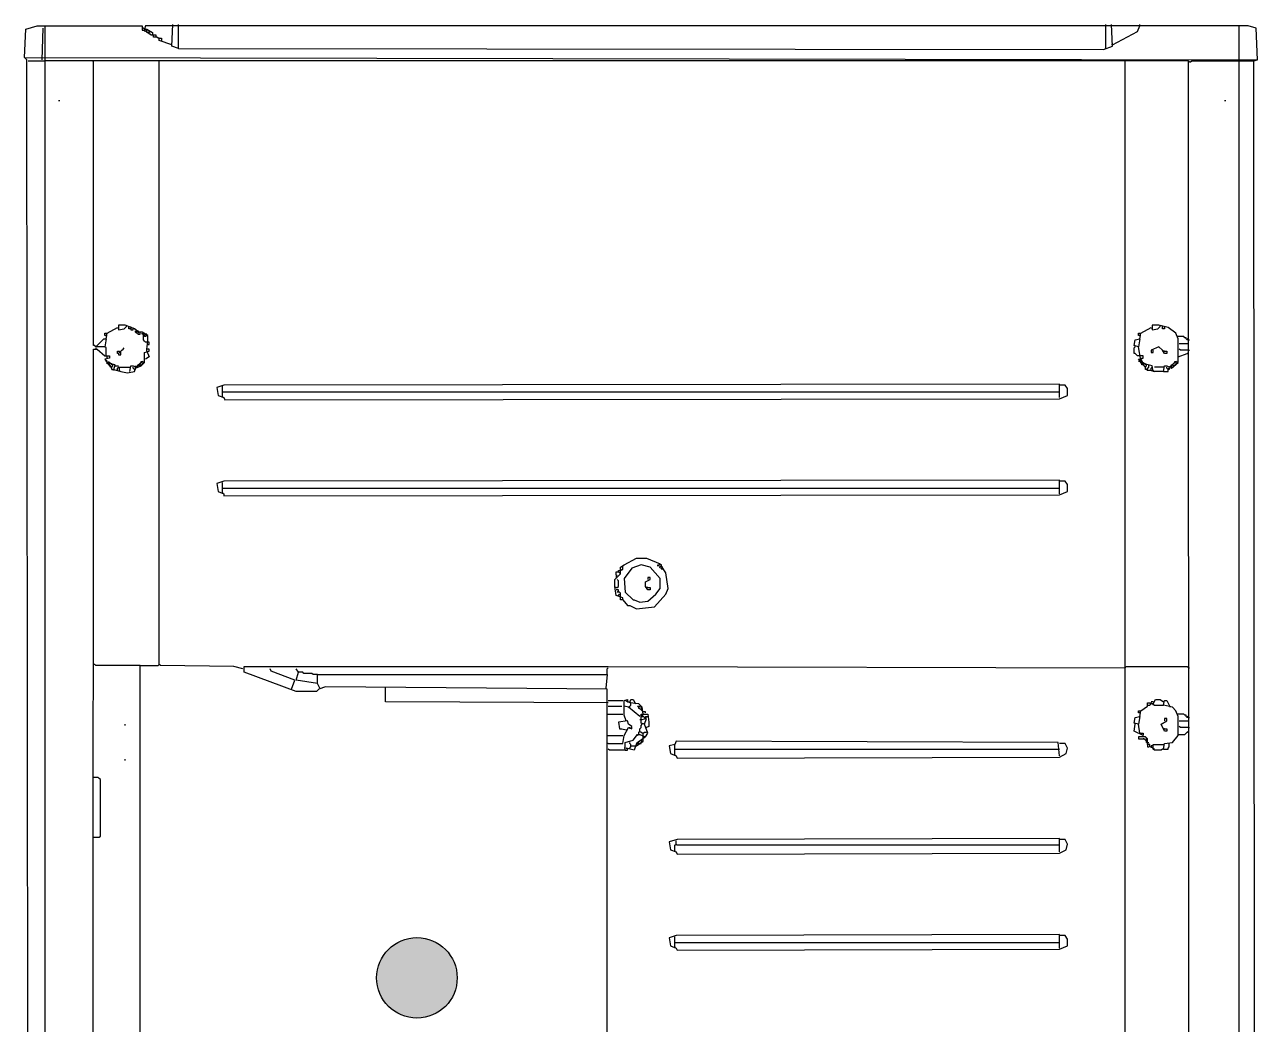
# Model space of a CAD drawing. Extents: x 3792242 to 5145247, y -1546315 to -1031918.
# Drawn here: x 3991675 to 3992445, y -1521044 to -1520419 of the extents above; entities that cross this region are included whole.
import ezdxf

# ---------------------------------------------------------------- set-up
doc = ezdxf.new("R2010")
doc.units = 0
doc.header["$MEASUREMENT"] = 0
doc.layers.add('ZZ-chladenie', color=133, linetype='CONTINUOUS')

msp = doc.modelspace()

# ---------------------------------------------------------------- hatches: boundary and pattern name
at = {"layer": 'ZZ-chladenie'}
h = msp.add_hatch(color=256, dxfattribs=at)
h.dxf.hatch_style = 1
h.paths.add_polyline_path([(3991945.13, -1521014.633, 1), (3991894.815, -1521014.633, 1)])

# ---------------------------------------------------------------- linework, layer by layer
for p, q in [((3991675.078, -1520439.647), (3991675.784, -1520421.996)), ((3991675.784, -1520421.996), (3991682.845, -1520419.877)), ((3991682.845, -1520419.877), (3991748.508, -1520419.877)), ((3991685.93, -1520441.059), (3991686.635, -1520421.289)), ((3991687.787, -1522107.345), (3991687.787, -1520419.877)), ((3991748.508, -1520419.877), (3991748.508, -1520422.701)), ((3991749.214, -1520421.289), (3991748.508, -1520421.289)), ((3991748.508, -1520422.701), (3991749.92, -1520422.701)), ((3991749.92, -1520421.996), (3991749.214, -1520421.289)), ((3991750.626, -1520419.877), (3991749.92, -1520421.996)), ((3991749.92, -1520421.996), (3991751.332, -1520421.996)), ((3991749.92, -1520422.701), (3991749.92, -1520423.408)), ((3991749.92, -1520422.701), (3991754.156, -1520425.526)), ((3992439.028, -1520419.877), (3991750.626, -1520419.877)), ((3991751.332, -1520421.996), (3991754.862, -1520424.114)), ((3991751.332, -1520423.408), (3991751.332, -1520422.701)), ((3991751.332, -1520424.114), (3991751.332, -1520423.408)), ((3991752.038, -1520424.114), (3991751.332, -1520424.114)), ((3991752.038, -1520424.114), (3991752.744, -1520423.408)), ((3991752.744, -1520423.408), (3991753.45, -1520424.114)), ((3991753.45, -1520424.82), (3991753.45, -1520425.526)), ((3991754.156, -1520425.526), (3991756.981, -1520425.526)), ((3991754.862, -1520424.114), (3991754.862, -1520425.526)), ((3991755.568, -1520426.938), (3991755.568, -1520425.526)), ((3991756.981, -1520425.526), (3991756.981, -1520426.938)), ((3991766.865, -1520432.587), (3991767.572, -1520419.172)), ((3991771.101, -1520433.999), (3991771.101, -1520419.172)), ((3992350.066, -1520433.999), (3992350.066, -1520419.172)), ((3992354.302, -1520432.587), (3992353.596, -1520419.172)), ((3992354.302, -1520431.88), (3992369.835, -1520423.408)), ((3992369.835, -1520423.408), (3992371.247, -1520419.877)), ((3992371.247, -1520419.877), (3992371.247, -1520419.172)), ((3992433.38, -1521486.018), (3992433.38, -1520419.877)), ((3992443.971, -1520421.289), (3992439.028, -1520419.877)), ((3992444.677, -1520441.059), (3992443.971, -1520421.289)), ((3991756.981, -1520426.938), (3991755.568, -1520426.938)), ((3991757.687, -1520426.938), (3991756.981, -1520426.938)), ((3991758.393, -1520427.644), (3991757.687, -1520426.938)), ((3991759.099, -1520427.644), (3991758.393, -1520427.644)), ((3991759.099, -1520429.056), (3991759.099, -1520427.644)), ((3991759.099, -1520427.644), (3991760.511, -1520427.644)), ((3991766.865, -1520431.88), (3991759.099, -1520429.056)), ((3991760.511, -1520427.644), (3991760.511, -1520429.056)), ((3991771.101, -1520433.999), (3991766.865, -1520432.587)), ((3992348.654, -1520434.704), (3992354.302, -1520432.587)), ((3992354.302, -1520431.88), (3992353.596, -1520431.175)), ((3991676.491, -1520441.059), (3991675.078, -1520439.647)), ((3991675.078, -1520439.647), (3992444.677, -1520441.059)), ((3991771.101, -1520433.999), (3992348.654, -1520434.704)), ((3991677.903, -1522106.639), (3991676.491, -1520441.059)), ((3991677.196, -1520441.765), (3991687.787, -1520441.765)), ((3992401.608, -1520441.765), (3991687.787, -1520441.765)), ((3991718.147, -1520442.471), (3991717.442, -1520441.765)), ((3991718.147, -1520619.691), (3991718.147, -1520442.471)), ((3991759.099, -1520818.797), (3991759.099, -1520441.765)), ((3992362.069, -1522007.085), (3992362.069, -1520441.765)), ((3992402.313, -1521864.463), (3992401.608, -1520441.765)), ((3992402.313, -1520442.471), (3992401.608, -1520442.471)), ((3992402.313, -1520442.471), (3992403.02, -1520442.471)), ((3992403.02, -1520442.471), (3992403.725, -1520441.765)), ((3992403.725, -1520441.765), (3992433.38, -1520441.765)), ((3992433.38, -1520441.765), (3992442.559, -1520441.765)), ((3992442.559, -1520441.765), (3992444.677, -1520441.059)), ((3992443.264, -1521974.607), (3992442.559, -1520441.765)), ((3991696.26, -1520466.477), (3991696.966, -1520466.477)), ((3992424.201, -1520466.477), (3992424.907, -1520466.477)), ((3991726.62, -1520611.924), (3991732.975, -1520608.394)), ((3991732.975, -1520608.394), (3991733.681, -1520609.1)), ((3991737.917, -1520606.982), (3991733.681, -1520606.982)), ((3991733.681, -1520606.982), (3991733.681, -1520609.806)), ((3991733.681, -1520609.806), (3991737.211, -1520609.1)), ((3991737.211, -1520609.1), (3991738.624, -1520607.688)), ((3991743.565, -1520609.1), (3991737.917, -1520606.982)), ((3991738.624, -1520607.688), (3991738.624, -1520606.982)), ((3991740.036, -1520609.1), (3991740.036, -1520607.688)), ((3991741.448, -1520609.1), (3991740.036, -1520609.1)), ((3991741.448, -1520608.394), (3991741.448, -1520607.688)), ((3991741.448, -1520608.394), (3991741.448, -1520609.1)), ((3991741.448, -1520609.1), (3991741.448, -1520609.806)), ((3991741.448, -1520609.806), (3991742.86, -1520609.806)), ((3991742.86, -1520609.1), (3991742.86, -1520608.394)), ((3991742.86, -1520609.806), (3991742.86, -1520609.1)), ((3991746.39, -1520611.218), (3991743.565, -1520609.1)), ((3991744.272, -1520609.806), (3991744.272, -1520609.1)), ((3992371.953, -1520611.924), (3992378.307, -1520608.394)), ((3992378.307, -1520608.394), (3992379.014, -1520609.1)), ((3992383.25, -1520606.982), (3992379.014, -1520606.982)), ((3992379.014, -1520606.982), (3992379.014, -1520609.806)), ((3992379.014, -1520609.806), (3992382.544, -1520609.1)), ((3992382.544, -1520609.1), (3992383.956, -1520607.688)), ((3992388.898, -1520608.394), (3992383.25, -1520606.982)), ((3992383.956, -1520607.688), (3992383.956, -1520606.982)), ((3992385.368, -1520609.1), (3992385.368, -1520607.688)), ((3992386.78, -1520609.1), (3992385.368, -1520609.1)), ((3992386.78, -1520608.394), (3992386.78, -1520607.688)), ((3992386.78, -1520608.394), (3992386.78, -1520609.1)), ((3992393.841, -1520611.924), (3992388.898, -1520608.394)), ((3991719.56, -1520620.397), (3991724.502, -1520615.454)), ((3991724.502, -1520615.454), (3991725.914, -1520615.454)), ((3991725.208, -1520613.336), (3991725.208, -1520611.924)), ((3991725.208, -1520611.924), (3991726.62, -1520611.924)), ((3991725.914, -1520613.336), (3991725.208, -1520613.336)), ((3991725.914, -1520615.454), (3991725.208, -1520620.397)), ((3991725.914, -1520615.454), (3991726.62, -1520611.924)), ((3991725.914, -1520613.336), (3991726.62, -1520613.336)), ((3991744.272, -1520611.218), (3991744.272, -1520610.512)), ((3991744.272, -1520610.512), (3991744.978, -1520611.218)), ((3991744.978, -1520611.924), (3991744.272, -1520611.218)), ((3991744.978, -1520611.218), (3991745.684, -1520610.512)), ((3991744.978, -1520611.218), (3991745.684, -1520611.924)), ((3991745.684, -1520611.924), (3991744.978, -1520611.924)), ((3991745.684, -1520610.512), (3991746.39, -1520611.218)), ((3991745.684, -1520611.924), (3991746.39, -1520611.218)), ((3991745.684, -1520611.924), (3991745.684, -1520612.63)), ((3991745.684, -1520612.63), (3991747.096, -1520612.63)), ((3991747.096, -1520611.218), (3991746.39, -1520611.218)), ((3991748.508, -1520611.218), (3991746.39, -1520611.218)), ((3991747.096, -1520611.924), (3991747.096, -1520611.218)), ((3991747.096, -1520612.63), (3991747.096, -1520611.924)), ((3991752.038, -1520613.336), (3991748.508, -1520611.218)), ((3991748.508, -1520612.63), (3991748.508, -1520611.924)), ((3991748.508, -1520611.924), (3991749.214, -1520612.63)), ((3991749.214, -1520612.63), (3991748.508, -1520612.63)), ((3991749.214, -1520612.63), (3991749.92, -1520611.924)), ((3991749.214, -1520616.16), (3991749.214, -1520612.63)), ((3991749.92, -1520616.866), (3991749.214, -1520616.16)), ((3991749.92, -1520611.924), (3991750.626, -1520612.63)), ((3991749.92, -1520613.336), (3991750.626, -1520612.63)), ((3991749.92, -1520614.042), (3991749.92, -1520613.336)), ((3991750.626, -1520614.042), (3991749.92, -1520614.042)), ((3991750.626, -1520617.572), (3991749.92, -1520616.866)), ((3991751.332, -1520612.63), (3991750.626, -1520612.63)), ((3991751.332, -1520613.336), (3991750.626, -1520614.042)), ((3991751.332, -1520617.572), (3991750.626, -1520617.572)), ((3991751.332, -1520613.336), (3991751.332, -1520612.63)), ((3991751.332, -1520621.809), (3991752.038, -1520616.866)), ((3991752.744, -1520617.572), (3991751.332, -1520617.572)), ((3991752.038, -1520616.866), (3991752.038, -1520613.336)), ((3991752.744, -1520618.985), (3991752.744, -1520617.572)), ((3992367.717, -1520619.691), (3992368.423, -1520616.16)), ((3992368.423, -1520616.16), (3992371.247, -1520615.454)), ((3992370.541, -1520613.336), (3992370.541, -1520611.924)), ((3992370.541, -1520611.924), (3992371.953, -1520611.924)), ((3992371.247, -1520613.336), (3992370.541, -1520613.336)), ((3992371.247, -1520615.454), (3992370.541, -1520620.397)), ((3992371.247, -1520615.454), (3992371.953, -1520611.924)), ((3992371.247, -1520613.336), (3992371.953, -1520613.336)), ((3992395.253, -1520615.454), (3992393.841, -1520611.924)), ((3992398.784, -1520614.042), (3992394.547, -1520614.042)), ((3992395.253, -1520626.751), (3992395.253, -1520615.454)), ((3992399.489, -1520614.748), (3992398.784, -1520614.042)), ((3992400.196, -1520614.748), (3992399.489, -1520614.748)), ((3992400.196, -1520615.454), (3992400.196, -1520614.748)), ((3992400.901, -1520616.16), (3992400.196, -1520615.454)), ((3992401.608, -1520616.16), (3992400.901, -1520615.454)), ((3992401.608, -1520616.16), (3992400.901, -1520616.16)), ((3992401.608, -1520616.16), (3992402.313, -1520616.16)), ((3991717.442, -1522107.345), (3991718.147, -1520621.809)), ((3991718.854, -1520619.691), (3991718.147, -1520619.691)), ((3991718.147, -1520621.809), (3991720.266, -1520621.809)), ((3991719.56, -1520620.397), (3991718.854, -1520619.691)), ((3991725.208, -1520620.397), (3991719.56, -1520620.397)), ((3991719.56, -1520621.103), (3991719.56, -1520621.809)), ((3991720.266, -1520621.809), (3991725.208, -1520626.045)), ((3991725.914, -1520621.103), (3991725.208, -1520620.397)), ((3991725.914, -1520626.045), (3991725.914, -1520621.103)), ((3991732.975, -1520624.633), (3991732.975, -1520623.221)), ((3991732.975, -1520623.221), (3991734.387, -1520623.221)), ((3991733.681, -1520624.633), (3991732.975, -1520624.633)), ((3991734.387, -1520623.927), (3991733.681, -1520624.633)), ((3991733.681, -1520624.633), (3991733.681, -1520625.339)), ((3991733.681, -1520625.339), (3991735.093, -1520625.339)), ((3991734.387, -1520623.221), (3991734.387, -1520623.927)), ((3991735.093, -1520623.221), (3991735.799, -1520622.515)), ((3991735.093, -1520625.339), (3991735.093, -1520623.221)), ((3991735.799, -1520622.515), (3991736.505, -1520621.809)), ((3991736.505, -1520621.809), (3991737.211, -1520621.103)), ((3991749.92, -1520623.927), (3991752.744, -1520623.221)), ((3991749.92, -1520630.282), (3991749.92, -1520623.927)), ((3991751.332, -1520618.985), (3991752.744, -1520618.985)), ((3991751.332, -1520623.221), (3991751.332, -1520621.809)), ((3991752.744, -1520621.809), (3991751.332, -1520621.809)), ((3991751.332, -1520623.221), (3991752.744, -1520626.751)), ((3991752.744, -1520623.221), (3991752.744, -1520621.809)), ((3992370.541, -1520620.397), (3992367.717, -1520619.691)), ((3992367.717, -1520621.103), (3992368.423, -1520620.397)), ((3992367.717, -1520624.633), (3992367.717, -1520621.103)), ((3992368.423, -1520624.633), (3992367.717, -1520624.633)), ((3992368.423, -1520620.397), (3992368.423, -1520619.691)), ((3992369.129, -1520625.339), (3992368.423, -1520624.633)), ((3992369.835, -1520626.045), (3992369.129, -1520625.339)), ((3992371.953, -1520628.869), (3992370.541, -1520620.397)), ((3992383.25, -1520620.397), (3992378.307, -1520622.515)), ((3992378.307, -1520622.515), (3992378.307, -1520623.927)), ((3992378.307, -1520623.927), (3992379.72, -1520623.927)), ((3992379.72, -1520623.927), (3992379.72, -1520622.515)), ((3992385.368, -1520622.515), (3992383.25, -1520620.397)), ((3992386.78, -1520624.633), (3992385.368, -1520622.515)), ((3992386.78, -1520623.221), (3992386.074, -1520623.221)), ((3992386.78, -1520623.221), (3992388.193, -1520623.221)), ((3992388.193, -1520624.633), (3992386.78, -1520624.633)), ((3992388.193, -1520623.221), (3992388.193, -1520624.633)), ((3992395.253, -1520626.751), (3992400.901, -1520624.633)), ((3992395.959, -1520618.278), (3992401.608, -1520618.278)), ((3992396.665, -1520622.515), (3992395.959, -1520621.809)), ((3992401.608, -1520622.515), (3992396.665, -1520622.515)), ((3992400.901, -1520624.633), (3992401.608, -1520623.927)), ((3992401.608, -1520622.515), (3992402.313, -1520622.515)), ((3991725.208, -1520626.045), (3991728.033, -1520626.045)), ((3991728.033, -1520627.457), (3991725.208, -1520628.163)), ((3991725.208, -1520628.163), (3991728.033, -1520632.399)), ((3991725.914, -1520629.575), (3991726.62, -1520628.869)), ((3991726.62, -1520630.282), (3991725.914, -1520629.575)), ((3991726.62, -1520627.457), (3991726.62, -1520626.045)), ((3991726.62, -1520630.987), (3991726.62, -1520630.282)), ((3991727.326, -1520630.987), (3991726.62, -1520630.987)), ((3991728.738, -1520630.987), (3991727.326, -1520629.575)), ((3991727.326, -1520630.987), (3991728.033, -1520630.282)), ((3991728.033, -1520631.694), (3991727.326, -1520630.987)), ((3991728.033, -1520626.045), (3991728.033, -1520627.457)), ((3991728.033, -1520630.282), (3991728.738, -1520630.987)), ((3991728.738, -1520632.399), (3991728.033, -1520631.694)), ((3991728.033, -1520632.399), (3991728.738, -1520632.399)), ((3991729.445, -1520630.987), (3991728.738, -1520630.987)), ((3991731.562, -1520631.694), (3991728.738, -1520630.987)), ((3991728.738, -1520633.106), (3991728.738, -1520632.399)), ((3991728.738, -1520632.399), (3991729.445, -1520634.518)), ((3991729.445, -1520633.106), (3991728.738, -1520633.106)), ((3991729.445, -1520631.694), (3991729.445, -1520630.987)), ((3991729.445, -1520633.106), (3991730.15, -1520632.399)), ((3991730.15, -1520632.399), (3991730.15, -1520631.694)), ((3991730.857, -1520634.518), (3991731.562, -1520631.694)), ((3991731.562, -1520632.399), (3991733.681, -1520632.399)), ((3991732.975, -1520633.811), (3991733.681, -1520633.106)), ((3991733.681, -1520633.106), (3991740.741, -1520633.106)), ((3991740.741, -1520635.93), (3991741.448, -1520632.399)), ((3991741.448, -1520632.399), (3991742.86, -1520632.399)), ((3991742.86, -1520632.399), (3991744.272, -1520633.106)), ((3991742.86, -1520633.811), (3991742.86, -1520633.106)), ((3991744.272, -1520633.106), (3991748.508, -1520629.575)), ((3991744.272, -1520633.106), (3991744.272, -1520632.399)), ((3991744.272, -1520633.811), (3991747.802, -1520632.399)), ((3991745.684, -1520632.399), (3991745.684, -1520631.694)), ((3991745.684, -1520631.694), (3991746.39, -1520631.694)), ((3991745.684, -1520632.399), (3991745.684, -1520633.106)), ((3991746.39, -1520631.694), (3991747.096, -1520630.987)), ((3991746.39, -1520631.694), (3991747.096, -1520632.399)), ((3991747.096, -1520630.987), (3991747.802, -1520630.282)), ((3991747.096, -1520632.399), (3991747.802, -1520631.694)), ((3991747.802, -1520630.282), (3991747.802, -1520629.575)), ((3991747.802, -1520629.575), (3991748.508, -1520629.575)), ((3991747.802, -1520632.399), (3991749.92, -1520630.282)), ((3991747.802, -1520631.694), (3991748.508, -1520631.694)), ((3991749.214, -1520630.282), (3991748.508, -1520629.575)), ((3991748.508, -1520630.987), (3991749.214, -1520630.282)), ((3991748.508, -1520631.694), (3991748.508, -1520630.987)), ((3991752.744, -1520626.751), (3991750.626, -1520628.163)), ((3992371.247, -1520626.045), (3992369.835, -1520626.045)), ((3992374.777, -1520633.106), (3992370.541, -1520628.163)), ((3992370.541, -1520628.163), (3992371.953, -1520628.163)), ((3992371.247, -1520629.575), (3992370.541, -1520629.575)), ((3992371.953, -1520626.045), (3992371.247, -1520626.045)), ((3992371.953, -1520630.282), (3992371.247, -1520629.575)), ((3992373.365, -1520626.045), (3992371.953, -1520626.045)), ((3992371.953, -1520628.163), (3992372.659, -1520627.457)), ((3992372.659, -1520628.869), (3992371.953, -1520628.163)), ((3992374.071, -1520630.987), (3992371.953, -1520628.869)), ((3992372.659, -1520630.987), (3992371.953, -1520630.282)), ((3992372.659, -1520627.457), (3992373.365, -1520627.457)), ((3992372.659, -1520629.575), (3992372.659, -1520628.869)), ((3992372.659, -1520630.987), (3992373.365, -1520630.282)), ((3992372.659, -1520631.694), (3992372.659, -1520630.987)), ((3992373.365, -1520631.694), (3992372.659, -1520631.694)), ((3992373.365, -1520627.457), (3992373.365, -1520626.045)), ((3992373.365, -1520630.282), (3992374.071, -1520630.987)), ((3992374.071, -1520632.399), (3992373.365, -1520631.694)), ((3992374.777, -1520630.987), (3992374.071, -1520630.987)), ((3992379.014, -1520632.399), (3992374.071, -1520630.987)), ((3992374.777, -1520633.106), (3992374.071, -1520632.399)), ((3992374.777, -1520631.694), (3992374.777, -1520630.987)), ((3992374.777, -1520633.106), (3992375.483, -1520632.399)), ((3992374.777, -1520634.518), (3992374.777, -1520633.106)), ((3992375.483, -1520632.399), (3992375.483, -1520631.694)), ((3992376.19, -1520633.811), (3992376.895, -1520633.106)), ((3992376.895, -1520632.399), (3992376.895, -1520631.694)), ((3992376.895, -1520633.106), (3992376.895, -1520632.399)), ((3992378.307, -1520633.811), (3992379.014, -1520633.106)), ((3992379.72, -1520635.93), (3992379.014, -1520632.399)), ((3992379.014, -1520633.106), (3992379.014, -1520633.811)), ((3992386.074, -1520633.106), (3992380.426, -1520633.106)), ((3992386.074, -1520635.93), (3992386.78, -1520632.399)), ((3992386.78, -1520632.399), (3992388.193, -1520632.399)), ((3992388.193, -1520632.399), (3992391.017, -1520633.811)), ((3992388.193, -1520633.811), (3992388.193, -1520633.106)), ((3992389.605, -1520633.106), (3992393.841, -1520629.575)), ((3992391.017, -1520633.811), (3992395.253, -1520630.282)), ((3992391.017, -1520632.399), (3992391.017, -1520631.694)), ((3992391.017, -1520631.694), (3992391.722, -1520631.694)), ((3992391.017, -1520632.399), (3992391.017, -1520633.106)), ((3992391.722, -1520631.694), (3992392.429, -1520630.987)), ((3992391.722, -1520631.694), (3992392.429, -1520632.399)), ((3992392.429, -1520630.987), (3992393.135, -1520630.282)), ((3992392.429, -1520632.399), (3992393.135, -1520631.694)), ((3992393.135, -1520630.282), (3992393.135, -1520629.575)), ((3992393.135, -1520629.575), (3992393.841, -1520629.575)), ((3992393.135, -1520631.694), (3992393.841, -1520631.694)), ((3992394.547, -1520630.282), (3992393.841, -1520629.575)), ((3992393.841, -1520630.987), (3992394.547, -1520630.282)), ((3992393.841, -1520631.694), (3992393.841, -1520630.987)), ((3992395.253, -1520630.282), (3992395.253, -1520626.751)), ((3991729.445, -1520634.518), (3991730.857, -1520634.518)), ((3991730.857, -1520634.518), (3991730.857, -1520635.223)), ((3991730.857, -1520634.518), (3991735.093, -1520635.93)), ((3991732.975, -1520635.223), (3991732.975, -1520633.811)), ((3991734.387, -1520633.811), (3991733.681, -1520633.811)), ((3991734.387, -1520635.223), (3991734.387, -1520633.811)), ((3991734.387, -1520635.223), (3991734.387, -1520635.93)), ((3991735.093, -1520635.93), (3991739.329, -1520636.636)), ((3991739.329, -1520636.636), (3991743.565, -1520635.93)), ((3991743.565, -1520634.518), (3991742.86, -1520633.811)), ((3991743.565, -1520635.93), (3991744.272, -1520633.811)), ((3991743.565, -1520634.518), (3991744.272, -1520634.518)), ((3991744.272, -1520634.518), (3991744.272, -1520633.811)), ((3992375.483, -1520634.518), (3992374.777, -1520634.518)), ((3992376.19, -1520635.223), (3992375.483, -1520634.518)), ((3992376.19, -1520634.518), (3992376.19, -1520633.811)), ((3992378.307, -1520635.223), (3992376.19, -1520635.223)), ((3992378.307, -1520635.223), (3992378.307, -1520633.811)), ((3992378.307, -1520635.223), (3992379.72, -1520635.223)), ((3992379.72, -1520635.223), (3992380.426, -1520635.93)), ((3992386.074, -1520635.93), (3992379.72, -1520635.93)), ((3992386.074, -1520635.93), (3992388.898, -1520635.93)), ((3992388.898, -1520634.518), (3992388.193, -1520633.811)), ((3992388.898, -1520634.518), (3992389.605, -1520633.811)), ((3992388.898, -1520635.93), (3992388.898, -1520634.518)), ((3992389.605, -1520634.518), (3992388.898, -1520634.518)), ((3992389.605, -1520633.811), (3992389.605, -1520634.518)), ((3991799.344, -1520644.402), (3991795.107, -1520645.814)), ((3991795.107, -1520645.814), (3991795.814, -1520650.757)), ((3991798.638, -1520651.463), (3991798.638, -1520645.109)), ((3991798.638, -1520648.639), (3992321.117, -1520648.639)), ((3992321.117, -1520643.697), (3991799.344, -1520644.402)), ((3992321.117, -1520652.169), (3992321.117, -1520643.697)), ((3992324.648, -1520644.402), (3992321.117, -1520644.402)), ((3992326.06, -1520646.521), (3992324.648, -1520644.402)), ((3992326.06, -1520650.757), (3992326.06, -1520646.521)), ((3991795.814, -1520650.757), (3991799.344, -1520652.169)), ((3991798.638, -1520651.463), (3991798.638, -1520652.169)), ((3991799.344, -1520652.169), (3991800.05, -1520653.581)), ((3991800.05, -1520653.581), (3992321.117, -1520652.875)), ((3992321.117, -1520652.875), (3992326.06, -1520650.757)), ((3991799.344, -1520704.417), (3991795.107, -1520705.829)), ((3991795.107, -1520705.829), (3991795.814, -1520710.772)), ((3991798.638, -1520711.477), (3991798.638, -1520705.123)), ((3991798.638, -1520708.653), (3992321.117, -1520708.653)), ((3992321.117, -1520703.711), (3991799.344, -1520704.417)), ((3992321.117, -1520712.184), (3992321.117, -1520703.711)), ((3992324.648, -1520704.417), (3992321.117, -1520704.417)), ((3992326.06, -1520706.535), (3992324.648, -1520704.417)), ((3992326.06, -1520710.772), (3992326.06, -1520706.535)), ((3991795.814, -1520710.772), (3991799.344, -1520712.184)), ((3991798.638, -1520711.477), (3991798.638, -1520712.184)), ((3991799.344, -1520712.184), (3991799.344, -1520713.596)), ((3991799.344, -1520713.596), (3992321.117, -1520712.89)), ((3992321.117, -1520712.89), (3992326.06, -1520710.772)), ((3992049.287, -1520756.665), (3992057.053, -1520752.429)), ((3992057.053, -1520752.429), (3992063.408, -1520752.429)), ((3992063.408, -1520752.429), (3992071.88, -1520755.959)), ((3992071.88, -1520755.959), (3992070.468, -1520757.371)), ((3992043.639, -1520765.843), (3992047.168, -1520762.314)), ((3992044.344, -1520763.019), (3992044.344, -1520760.901)), ((3992044.344, -1520760.901), (3992045.756, -1520760.901)), ((3992044.344, -1520763.019), (3992045.051, -1520763.019)), ((3992045.051, -1520763.019), (3992044.344, -1520763.726)), ((3992044.344, -1520763.726), (3992044.344, -1520764.431)), ((3992045.756, -1520760.901), (3992045.756, -1520760.195)), ((3992045.756, -1520760.195), (3992047.168, -1520760.195)), ((3992045.756, -1520760.901), (3992046.463, -1520761.607)), ((3992046.463, -1520761.607), (3992047.168, -1520761.607)), ((3992047.168, -1520758.077), (3992049.287, -1520756.665)), ((3992047.168, -1520762.314), (3992047.168, -1520758.077)), ((3992047.168, -1520760.195), (3992047.875, -1520759.489)), ((3992047.875, -1520759.489), (3992048.581, -1520759.489)), ((3992048.581, -1520758.077), (3992048.581, -1520757.371)), ((3992048.581, -1520759.489), (3992048.581, -1520758.077)), ((3992054.229, -1520758.783), (3992049.287, -1520765.138)), ((3992059.878, -1520756.665), (3992054.229, -1520758.783)), ((3992065.526, -1520758.077), (3992059.878, -1520756.665)), ((3992071.88, -1520765.138), (3992065.526, -1520758.077)), ((3992070.468, -1520757.371), (3992070.468, -1520756.665)), ((3992070.468, -1520756.665), (3992071.88, -1520756.665)), ((3992072.587, -1520757.371), (3992071.174, -1520758.077)), ((3992071.174, -1520758.077), (3992073.999, -1520759.489)), ((3992072.587, -1520756.665), (3992071.88, -1520756.665)), ((3992072.587, -1520757.371), (3992072.587, -1520756.665)), ((3992073.292, -1520758.077), (3992072.587, -1520757.371)), ((3992075.411, -1520761.607), (3992072.587, -1520757.371)), ((3992072.587, -1520758.783), (3992073.292, -1520758.077)), ((3992072.587, -1520758.783), (3992072.587, -1520759.489)), ((3992076.823, -1520771.492), (3992075.411, -1520761.607)), ((3992043.639, -1520770.08), (3992043.639, -1520765.843)), ((3992044.344, -1520775.729), (3992043.639, -1520770.08)), ((3992044.344, -1520770.786), (3992043.639, -1520770.786)), ((3992044.344, -1520764.431), (3992045.051, -1520764.431)), ((3992044.344, -1520770.786), (3992045.051, -1520770.786)), ((3992045.756, -1520766.55), (3992045.051, -1520765.843)), ((3992045.051, -1520770.786), (3992045.756, -1520770.08)), ((3992045.756, -1520770.08), (3992045.756, -1520766.55)), ((3992049.287, -1520765.138), (3992049.993, -1520773.61)), ((3992062.702, -1520767.255), (3992065.526, -1520765.843)), ((3992062.702, -1520770.08), (3992062.702, -1520767.255)), ((3992064.114, -1520772.198), (3992062.702, -1520770.08)), ((3992064.114, -1520770.786), (3992063.408, -1520770.786)), ((3992065.526, -1520764.431), (3992064.114, -1520764.431)), ((3992064.114, -1520764.431), (3992064.114, -1520765.843)), ((3992064.114, -1520770.786), (3992065.526, -1520770.786)), ((3992065.526, -1520765.843), (3992065.526, -1520764.431)), ((3992065.526, -1520770.786), (3992065.526, -1520772.198)), ((3992069.056, -1520775.022), (3992071.88, -1520771.492)), ((3992071.88, -1520771.492), (3992071.88, -1520765.138)), ((3992075.411, -1520775.022), (3992076.823, -1520771.492)), ((3992045.756, -1520772.198), (3992044.344, -1520772.198)), ((3992048.581, -1520777.141), (3992044.344, -1520775.729)), ((3992045.051, -1520773.61), (3992045.756, -1520772.904)), ((3992046.463, -1520773.61), (3992045.051, -1520773.61)), ((3992045.756, -1520772.904), (3992045.756, -1520772.198)), ((3992045.756, -1520775.729), (3992046.463, -1520775.022)), ((3992047.168, -1520774.317), (3992046.463, -1520773.61)), ((3992046.463, -1520775.022), (3992047.168, -1520775.022)), ((3992047.168, -1520777.141), (3992047.168, -1520774.317)), ((3992047.168, -1520778.553), (3992047.168, -1520777.141)), ((3992048.581, -1520778.553), (3992047.168, -1520778.553)), ((3992048.581, -1520778.553), (3992048.581, -1520777.141)), ((3992048.581, -1520778.553), (3992049.287, -1520779.259)), ((3992048.581, -1520778.553), (3992051.405, -1520782.083)), ((3992049.993, -1520773.61), (3992054.935, -1520778.553)), ((3992054.935, -1520778.553), (3992055.641, -1520778.553)), ((3992055.641, -1520778.553), (3992059.171, -1520779.965)), ((3992059.171, -1520779.965), (3992064.114, -1520779.259)), ((3992065.526, -1520772.198), (3992064.114, -1520772.198)), ((3992064.114, -1520779.259), (3992069.056, -1520775.022)), ((3992068.35, -1520782.789), (3992075.411, -1520775.022)), ((3992051.405, -1520782.083), (3992052.817, -1520782.083)), ((3992052.817, -1520782.083), (3992057.053, -1520784.201)), ((3992057.053, -1520784.201), (3992068.35, -1520782.789)), ((3991718.854, -1520818.797), (3991718.147, -1520818.797)), ((3991719.56, -1520819.504), (3991718.854, -1520818.797)), ((3991747.096, -1520819.504), (3991719.56, -1520819.504)), ((3991747.096, -1522007.085), (3991747.096, -1520819.504)), ((3991747.096, -1520819.504), (3991758.393, -1520819.504)), ((3991758.393, -1520819.504), (3991759.099, -1520818.797)), ((3991759.805, -1520819.504), (3991759.099, -1520818.797)), ((3991805.698, -1520820.21), (3991759.805, -1520819.504)), ((3991811.347, -1520821.622), (3991805.698, -1520820.21)), ((3991812.052, -1520823.74), (3991812.052, -1520820.21)), ((3991812.052, -1520820.21), (3992039.402, -1520820.21)), ((3991844.531, -1520835.743), (3991812.052, -1520823.74)), ((3991828.998, -1520823.034), (3991828.292, -1520821.622)), ((3991843.825, -1520828.683), (3991828.998, -1520823.034)), ((3991845.943, -1520823.74), (3991844.531, -1520821.622)), ((3991844.531, -1520828.683), (3991845.943, -1520823.74)), ((3991848.767, -1520823.74), (3991845.943, -1520823.74)), ((3991849.474, -1520824.446), (3991848.767, -1520823.74)), ((3991854.416, -1520824.446), (3991849.474, -1520824.446)), ((3991855.122, -1520825.152), (3991854.416, -1520824.446)), ((3991857.946, -1520825.152), (3991855.122, -1520825.152)), ((3991857.946, -1520830.8), (3991857.946, -1520825.152)), ((3991857.946, -1520825.152), (3992038.696, -1520825.152)), ((3992038.696, -1520825.152), (3992037.99, -1520833.625)), ((3992038.696, -1520821.622), (3992039.402, -1520820.916)), ((3992038.696, -1520825.152), (3992038.696, -1520821.622)), ((3992039.402, -1520820.21), (3992362.069, -1520820.916)), ((3992362.069, -1520820.916), (3992362.774, -1520820.21)), ((3992362.774, -1520820.21), (3992400.901, -1520820.21)), ((3992400.901, -1520820.21), (3992401.608, -1520820.916)), ((3992401.608, -1520820.916), (3992402.313, -1520820.916)), ((3991841.707, -1520834.331), (3991843.825, -1520828.683)), ((3991857.946, -1520830.8), (3991844.531, -1520828.683)), ((3991859.358, -1520833.625), (3991857.946, -1520830.8)), ((3991862.889, -1520832.919), (3991858.652, -1520834.331)), ((3992038.696, -1520834.331), (3991862.889, -1520832.919)), ((3991900.309, -1520833.625), (3991900.309, -1520832.919)), ((3991857.24, -1520835.743), (3991844.531, -1520835.743)), ((3991858.652, -1520834.331), (3991857.24, -1520835.743)), ((3991900.309, -1520842.097), (3991900.309, -1520833.625)), ((3992037.99, -1520833.625), (3992037.99, -1520834.331)), ((3992038.696, -1521979.55), (3992038.696, -1520834.331)), ((3992049.287, -1520841.391), (3992051.405, -1520840.685)), ((3992051.405, -1520840.685), (3992051.405, -1520842.097)), ((3992052.817, -1520842.804), (3992053.523, -1520840.685)), ((3992053.523, -1520840.685), (3992054.935, -1520840.685)), ((3992054.935, -1520840.685), (3992056.347, -1520843.509)), ((3992379.72, -1520843.509), (3992381.132, -1520840.685)), ((3992381.132, -1520840.685), (3992383.956, -1520840.685)), ((3992383.956, -1520840.685), (3992386.074, -1520842.097)), ((3992039.402, -1520842.804), (3991900.309, -1520842.097)), ((3992039.402, -1520841.391), (3992048.581, -1520841.391)), ((3992039.402, -1520844.922), (3992047.875, -1520844.922)), ((3992049.287, -1520850.57), (3992049.287, -1520841.391)), ((3992052.111, -1520845.628), (3992049.287, -1520844.922)), ((3992051.405, -1520842.097), (3992049.993, -1520841.391)), ((3992051.405, -1520842.097), (3992052.817, -1520842.097)), ((3992059.171, -1520851.276), (3992052.111, -1520845.628)), ((3992053.523, -1520842.804), (3992052.817, -1520842.097)), ((3992058.466, -1520843.509), (3992052.817, -1520842.804)), ((3992052.817, -1520844.922), (3992053.523, -1520844.216)), ((3992052.817, -1520845.628), (3992052.817, -1520844.922)), ((3992053.523, -1520843.509), (3992053.523, -1520842.804)), ((3992053.523, -1520844.216), (3992053.523, -1520843.509)), ((3992061.29, -1520848.452), (3992057.759, -1520844.922)), ((3992057.759, -1520844.922), (3992059.171, -1520844.922)), ((3992060.584, -1520845.628), (3992058.466, -1520843.509)), ((3992058.466, -1520846.334), (3992058.466, -1520845.628)), ((3992059.171, -1520846.334), (3992058.466, -1520846.334)), ((3992059.878, -1520844.922), (3992059.171, -1520844.922)), ((3992059.171, -1520846.334), (3992059.878, -1520847.04)), ((3992059.878, -1520845.628), (3992059.878, -1520844.922)), ((3992060.584, -1520846.334), (3992059.878, -1520845.628)), ((3992059.878, -1520847.04), (3992060.584, -1520846.334)), ((3992059.878, -1520847.04), (3992060.584, -1520846.334)), ((3992061.29, -1520849.864), (3992060.584, -1520845.628)), ((3992062.702, -1520848.452), (3992061.29, -1520848.452)), ((3992062.702, -1520849.158), (3992062.702, -1520848.452)), ((3992370.541, -1520849.158), (3992370.541, -1520847.746)), ((3992370.541, -1520847.746), (3992371.953, -1520847.746)), ((3992371.247, -1520851.276), (3992371.953, -1520847.746)), ((3992371.953, -1520847.746), (3992376.19, -1520844.922)), ((3992376.19, -1520844.922), (3992376.19, -1520842.804)), ((3992376.19, -1520842.804), (3992378.307, -1520842.804)), ((3992376.19, -1520844.216), (3992377.602, -1520844.216)), ((3992377.602, -1520844.216), (3992378.307, -1520843.509)), ((3992378.307, -1520843.509), (3992377.602, -1520843.509)), ((3992379.72, -1520842.097), (3992378.307, -1520842.097)), ((3992378.307, -1520842.804), (3992380.426, -1520844.216)), ((3992379.72, -1520843.509), (3992379.72, -1520844.216)), ((3992380.426, -1520844.216), (3992386.074, -1520844.216)), ((3992386.074, -1520844.216), (3992386.78, -1520841.391)), ((3992391.722, -1520845.628), (3992386.074, -1520844.216)), ((3992386.78, -1520841.391), (3992388.193, -1520841.391)), ((3992388.193, -1520841.391), (3992390.31, -1520845.628)), ((3992393.841, -1520847.746), (3992391.722, -1520845.628)), ((3992395.253, -1520851.276), (3992393.841, -1520847.746)), ((3991737.917, -1520856.924), (3991737.917, -1520856.219)), ((3992038.696, -1520849.864), (3992048.581, -1520849.864)), ((3992051.405, -1520854.1), (3992045.756, -1520854.807)), ((3992045.756, -1520854.807), (3992046.463, -1520859.043)), ((3992050.699, -1520854.1), (3992049.287, -1520850.57)), ((3992052.111, -1520856.219), (3992051.405, -1520854.1)), ((3992054.229, -1520857.631), (3992052.111, -1520856.219)), ((3992059.878, -1520853.394), (3992059.171, -1520853.394)), ((3992059.878, -1520855.512), (3992059.878, -1520849.864)), ((3992059.878, -1520849.864), (3992064.114, -1520849.864)), ((3992060.584, -1520850.57), (3992059.878, -1520851.276)), ((3992059.878, -1520851.276), (3992061.29, -1520851.276)), ((3992059.878, -1520853.394), (3992062.702, -1520852.688)), ((3992061.996, -1520856.219), (3992059.878, -1520855.512)), ((3992059.878, -1520856.924), (3992060.584, -1520856.219)), ((3992062.702, -1520852.688), (3992060.584, -1520850.57)), ((3992060.584, -1520856.219), (3992060.584, -1520855.512)), ((3992061.996, -1520856.219), (3992063.408, -1520852.688)), ((3992064.114, -1520861.867), (3992061.996, -1520856.219)), ((3992063.408, -1520852.688), (3992062.702, -1520851.276)), ((3992062.702, -1520851.276), (3992064.114, -1520851.276)), ((3992064.114, -1520849.864), (3992064.82, -1520854.807)), ((3992064.82, -1520854.807), (3992064.82, -1520857.631)), ((3992367.717, -1520855.512), (3992368.423, -1520851.982)), ((3992370.541, -1520856.219), (3992367.717, -1520855.512)), ((3992367.717, -1520860.455), (3992368.423, -1520856.219)), ((3992368.423, -1520851.982), (3992371.247, -1520851.276)), ((3992368.423, -1520856.219), (3992368.423, -1520855.512)), ((3992371.247, -1520849.158), (3992370.541, -1520849.158)), ((3992371.247, -1520851.276), (3992370.541, -1520856.219)), ((3992371.247, -1520861.867), (3992370.541, -1520856.219)), ((3992371.247, -1520849.158), (3992371.953, -1520849.158)), ((3992384.662, -1520856.219), (3992388.193, -1520854.1)), ((3992386.78, -1520860.455), (3992384.662, -1520856.219)), ((3992388.193, -1520852.688), (3992386.78, -1520852.688)), ((3992386.78, -1520852.688), (3992386.78, -1520854.1)), ((3992388.193, -1520854.1), (3992388.193, -1520852.688)), ((3992398.784, -1520849.864), (3992394.547, -1520849.864)), ((3992395.253, -1520863.279), (3992395.253, -1520851.276)), ((3992395.959, -1520854.1), (3992401.608, -1520854.1)), ((3992399.489, -1520850.57), (3992398.784, -1520849.864)), ((3992400.196, -1520850.57), (3992399.489, -1520850.57)), ((3992400.196, -1520851.276), (3992400.196, -1520850.57)), ((3992400.901, -1520851.982), (3992400.196, -1520851.276)), ((3992401.608, -1520851.982), (3992400.901, -1520851.276)), ((3992401.608, -1520851.982), (3992400.901, -1520851.982)), ((3992401.608, -1520851.982), (3992402.313, -1520851.982)), ((3992038.696, -1520863.279), (3992048.581, -1520863.279)), ((3992046.463, -1520859.043), (3992047.875, -1520859.043)), ((3992047.875, -1520859.043), (3992050.699, -1520859.749)), ((3992048.581, -1520868.222), (3992049.287, -1520863.279)), ((3992049.287, -1520863.279), (3992052.111, -1520858.336)), ((3992050.699, -1520859.749), (3992051.405, -1520859.749)), ((3992052.111, -1520858.336), (3992052.817, -1520858.336)), ((3992052.817, -1520858.336), (3992052.817, -1520859.043)), ((3992052.817, -1520858.336), (3992054.229, -1520859.043)), ((3992054.229, -1520859.043), (3992054.229, -1520857.631)), ((3992054.935, -1520866.103), (3992057.759, -1520862.573)), ((3992062.702, -1520863.985), (3992057.053, -1520868.222)), ((3992058.466, -1520862.573), (3992057.759, -1520863.279)), ((3992057.759, -1520862.573), (3992059.171, -1520862.573)), ((3992058.466, -1520861.161), (3992059.171, -1520860.455)), ((3992058.466, -1520862.573), (3992058.466, -1520861.161)), ((3992059.171, -1520859.043), (3992059.878, -1520858.336)), ((3992059.171, -1520860.455), (3992059.171, -1520859.043)), ((3992059.878, -1520861.161), (3992059.171, -1520861.161)), ((3992059.171, -1520862.573), (3992062.702, -1520863.985)), ((3992059.878, -1520858.336), (3992059.878, -1520856.924)), ((3992060.584, -1520861.867), (3992059.878, -1520861.161)), ((3992061.29, -1520861.867), (3992060.584, -1520861.867)), ((3992061.29, -1520861.867), (3992061.996, -1520861.161)), ((3992061.29, -1520863.279), (3992061.29, -1520861.867)), ((3992061.29, -1520864.691), (3992061.29, -1520863.279)), ((3992061.996, -1520861.161), (3992063.408, -1520861.161)), ((3992063.408, -1520858.336), (3992062.702, -1520858.336)), ((3992062.702, -1520863.985), (3992064.114, -1520861.867)), ((3992064.82, -1520857.631), (3992063.408, -1520858.336)), ((3992373.365, -1520863.279), (3992367.717, -1520860.455)), ((3992374.777, -1520863.985), (3992370.541, -1520863.985)), ((3992370.541, -1520863.985), (3992370.541, -1520865.398)), ((3992371.247, -1520861.867), (3992373.365, -1520861.867)), ((3992373.365, -1520861.867), (3992373.365, -1520863.279)), ((3992376.19, -1520865.398), (3992374.777, -1520863.985)), ((3992386.78, -1520859.043), (3992386.074, -1520859.043)), ((3992386.78, -1520859.043), (3992388.193, -1520859.043)), ((3992388.193, -1520860.455), (3992386.78, -1520860.455)), ((3992388.193, -1520859.043), (3992388.193, -1520860.455)), ((3992391.722, -1520867.515), (3992395.253, -1520863.279)), ((3992395.253, -1520862.573), (3992399.489, -1520862.573)), ((3992396.665, -1520858.336), (3992395.959, -1520857.631)), ((3992401.608, -1520858.336), (3992396.665, -1520858.336)), ((3992399.489, -1520862.573), (3992400.196, -1520861.867)), ((3992400.196, -1520861.867), (3992400.901, -1520861.161)), ((3992400.901, -1520861.161), (3992401.608, -1520860.455)), ((3992401.608, -1520858.336), (3992402.313, -1520858.336)), ((3992039.402, -1520868.222), (3992038.696, -1520868.222)), ((3992039.402, -1520868.222), (3992048.581, -1520868.222)), ((3992040.108, -1520872.458), (3992039.402, -1520871.752)), ((3992049.993, -1520871.046), (3992049.287, -1520871.046)), ((3992049.993, -1520867.515), (3992054.935, -1520866.103)), ((3992049.993, -1520872.458), (3992049.993, -1520867.515)), ((3992055.641, -1520872.458), (3992050.699, -1520871.046)), ((3992050.699, -1520871.046), (3992051.405, -1520871.046)), ((3992051.405, -1520871.046), (3992051.405, -1520871.752)), ((3992051.405, -1520872.458), (3992051.405, -1520871.752)), ((3992052.817, -1520868.222), (3992052.817, -1520867.515)), ((3992053.523, -1520868.927), (3992052.817, -1520868.222)), ((3992052.817, -1520871.046), (3992053.523, -1520870.339)), ((3992052.817, -1520871.752), (3992052.817, -1520871.046)), ((3992053.523, -1520870.339), (3992053.523, -1520868.927)), ((3992053.523, -1520869.634), (3992057.053, -1520869.634)), ((3992057.053, -1520868.222), (3992055.641, -1520872.458)), ((3992057.053, -1520869.634), (3992061.29, -1520866.81)), ((3992057.759, -1520868.222), (3992058.466, -1520867.515)), ((3992057.759, -1520868.222), (3992058.466, -1520868.927)), ((3992058.466, -1520868.927), (3992057.759, -1520868.222)), ((3992058.466, -1520867.515), (3992058.466, -1520866.81)), ((3992058.466, -1520866.81), (3992059.171, -1520866.81)), ((3992058.466, -1520868.927), (3992059.171, -1520868.222)), ((3992059.878, -1520866.103), (3992059.171, -1520866.81)), ((3992059.171, -1520868.222), (3992059.878, -1520868.222)), ((3992060.584, -1520866.81), (3992059.878, -1520866.103)), ((3992059.878, -1520867.515), (3992060.584, -1520866.81)), ((3992059.878, -1520868.222), (3992059.878, -1520867.515)), ((3992061.29, -1520866.81), (3992061.29, -1520864.691)), ((3992081.059, -1520868.927), (3992077.529, -1520869.634)), ((3992077.529, -1520869.634), (3992078.235, -1520874.576)), ((3992081.765, -1520866.81), (3992081.059, -1520868.927)), ((3992081.059, -1520875.282), (3992081.059, -1520868.927)), ((3992081.059, -1520871.752), (3992321.117, -1520871.752)), ((3992320.411, -1520867.515), (3992081.765, -1520866.81)), ((3992321.117, -1520875.988), (3992320.411, -1520867.515)), ((3992324.648, -1520868.222), (3992321.117, -1520868.222)), ((3992326.06, -1520871.046), (3992324.648, -1520868.222)), ((3992325.354, -1520874.576), (3992326.06, -1520871.046)), ((3992370.541, -1520865.398), (3992374.071, -1520865.398)), ((3992374.071, -1520865.398), (3992373.365, -1520865.398)), ((3992374.777, -1520866.103), (3992374.071, -1520865.398)), ((3992374.071, -1520865.398), (3992375.483, -1520866.81)), ((3992375.483, -1520864.691), (3992374.777, -1520864.691)), ((3992375.483, -1520866.81), (3992374.777, -1520866.103)), ((3992375.483, -1520865.398), (3992375.483, -1520864.691)), ((3992375.483, -1520866.81), (3992375.483, -1520865.398)), ((3992375.483, -1520867.515), (3992375.483, -1520866.81)), ((3992376.19, -1520867.515), (3992375.483, -1520867.515)), ((3992376.19, -1520868.927), (3992376.19, -1520865.398)), ((3992376.19, -1520867.515), (3992376.895, -1520867.515)), ((3992376.19, -1520868.927), (3992376.19, -1520870.339)), ((3992377.602, -1520868.927), (3992376.19, -1520868.927)), ((3992376.19, -1520870.339), (3992376.895, -1520870.339)), ((3992377.602, -1520870.339), (3992377.602, -1520868.927)), ((3992379.72, -1520871.046), (3992377.602, -1520870.339)), ((3992379.72, -1520869.634), (3992378.307, -1520869.634)), ((3992378.307, -1520869.634), (3992378.307, -1520870.339)), ((3992379.72, -1520871.752), (3992379.72, -1520868.927)), ((3992379.72, -1520868.927), (3992386.074, -1520868.927)), ((3992379.72, -1520871.046), (3992380.426, -1520871.752)), ((3992380.426, -1520872.458), (3992379.72, -1520871.752)), ((3992385.368, -1520871.752), (3992384.662, -1520872.458)), ((3992386.074, -1520871.752), (3992385.368, -1520871.752)), ((3992386.074, -1520871.752), (3992386.78, -1520868.222)), ((3992386.074, -1520871.752), (3992388.898, -1520871.752)), ((3992386.78, -1520868.222), (3992391.722, -1520867.515)), ((3992388.898, -1520871.046), (3992389.605, -1520870.339)), ((3992388.898, -1520871.752), (3992388.898, -1520871.046)), ((3992389.605, -1520870.339), (3992389.605, -1520868.222)), ((3991737.917, -1520878.812), (3991737.917, -1520878.106)), ((3992049.993, -1520872.458), (3992040.108, -1520872.458)), ((3992049.993, -1520872.458), (3992051.405, -1520872.458)), ((3992078.235, -1520874.576), (3992081.765, -1520875.988)), ((3992081.059, -1520875.282), (3992081.059, -1520875.988)), ((3992081.765, -1520875.988), (3992082.471, -1520877.4)), ((3992082.471, -1520877.4), (3992321.117, -1520876.694)), ((3992321.117, -1520876.694), (3992325.354, -1520874.576)), ((3992384.662, -1520872.458), (3992380.426, -1520872.458)), ((3991720.972, -1520889.403), (3991717.442, -1520889.403)), ((3991721.678, -1520890.109), (3991720.972, -1520889.403)), ((3991722.384, -1520890.815), (3991721.678, -1520890.109)), ((3991722.384, -1520926.118), (3991722.384, -1520890.815)), ((3991717.442, -1520926.824), (3991721.678, -1520926.824)), ((3991721.678, -1520926.824), (3991722.384, -1520926.118)), ((3992082.471, -1520928.236), (3992077.529, -1520929.648)), ((3992077.529, -1520929.648), (3992078.235, -1520934.59)), ((3992081.059, -1520931.766), (3992081.765, -1520931.06)), ((3992081.059, -1520935.297), (3992081.059, -1520931.766)), ((3992081.765, -1520931.06), (3992081.765, -1520928.942)), ((3992082.471, -1520931.766), (3992081.765, -1520931.06)), ((3992321.117, -1520927.53), (3992082.471, -1520928.236)), ((3992321.117, -1520931.766), (3992082.471, -1520931.766)), ((3992321.117, -1520936.002), (3992321.117, -1520927.53)), ((3992324.648, -1520928.236), (3992321.117, -1520928.236)), ((3992326.06, -1520931.06), (3992324.648, -1520928.236)), ((3992325.354, -1520934.59), (3992326.06, -1520931.06)), ((3992078.235, -1520934.59), (3992081.765, -1520936.002)), ((3992081.059, -1520935.297), (3992081.059, -1520936.002)), ((3992081.765, -1520936.002), (3992082.471, -1520937.414)), ((3992082.471, -1520937.414), (3992321.117, -1520936.709)), ((3992321.117, -1520936.709), (3992325.354, -1520934.59)), ((3992081.765, -1520988.251), (3992077.529, -1520989.663)), ((3992077.529, -1520989.663), (3992078.235, -1520994.605)), ((3992078.235, -1520994.605), (3992081.765, -1520996.017)), ((3992081.059, -1520995.311), (3992081.059, -1520988.956)), ((3992081.059, -1520992.487), (3992321.117, -1520992.487)), ((3992321.117, -1520987.544), (3992081.765, -1520988.251)), ((3992321.117, -1520996.017), (3992321.117, -1520987.544)), ((3992324.648, -1520988.251), (3992321.117, -1520988.251)), ((3992321.117, -1520996.723), (3992326.06, -1520994.605)), ((3992326.06, -1520990.368), (3992324.648, -1520988.251)), ((3992326.06, -1520994.605), (3992326.06, -1520990.368)), ((3992081.059, -1520995.311), (3992081.059, -1520996.017)), ((3992081.765, -1520996.017), (3992082.471, -1520997.43)), ((3992082.471, -1520997.43), (3992321.117, -1520996.723))]:
    msp.add_line(p, q, dxfattribs=at)
msp.add_circle((3991919.973, -1521014.633), 25.158, dxfattribs=at)

doc.saveas('drawing.dxf')
